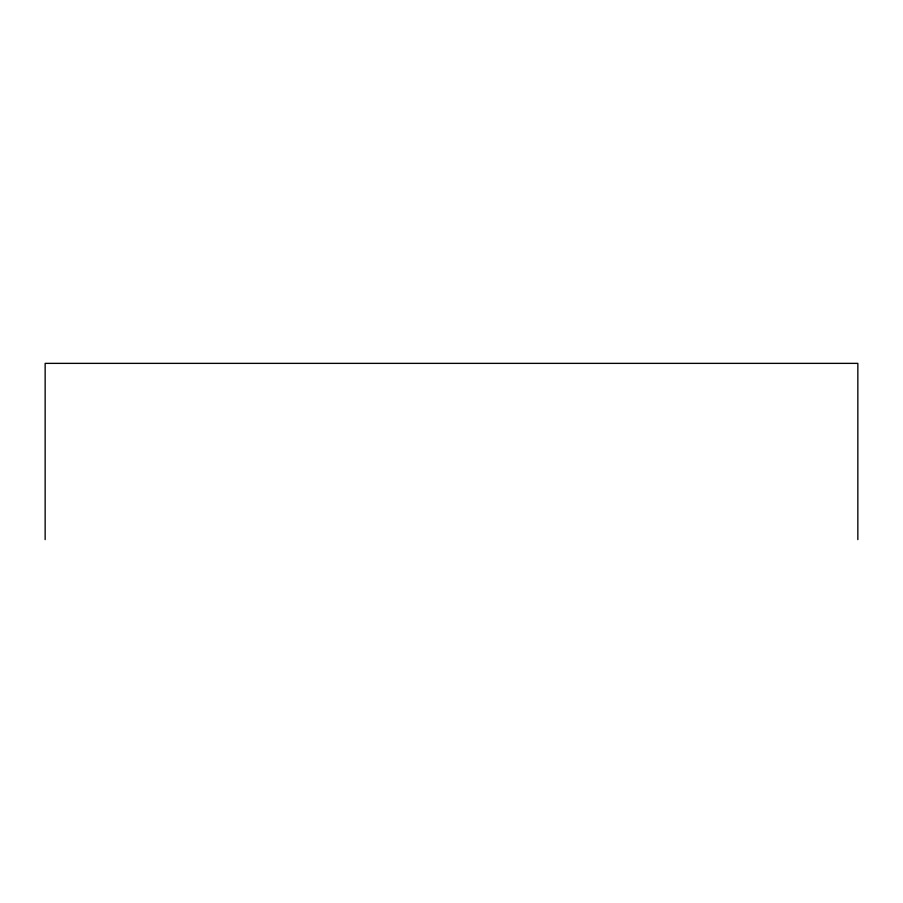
<?xml version="1.0" encoding="UTF-8"?>
<svg xmlns="http://www.w3.org/2000/svg" width="903" height="903" viewBox="0 0 903 903"><rect width="100%" height="100%" fill="white"/><g stroke="black" fill="none" stroke-linecap="round" stroke-linejoin="round"><path stroke-width="1.35" d="M857.85 539.633L857.85 363.367L45.15 363.367L45.15 539.633"/></g></svg>
